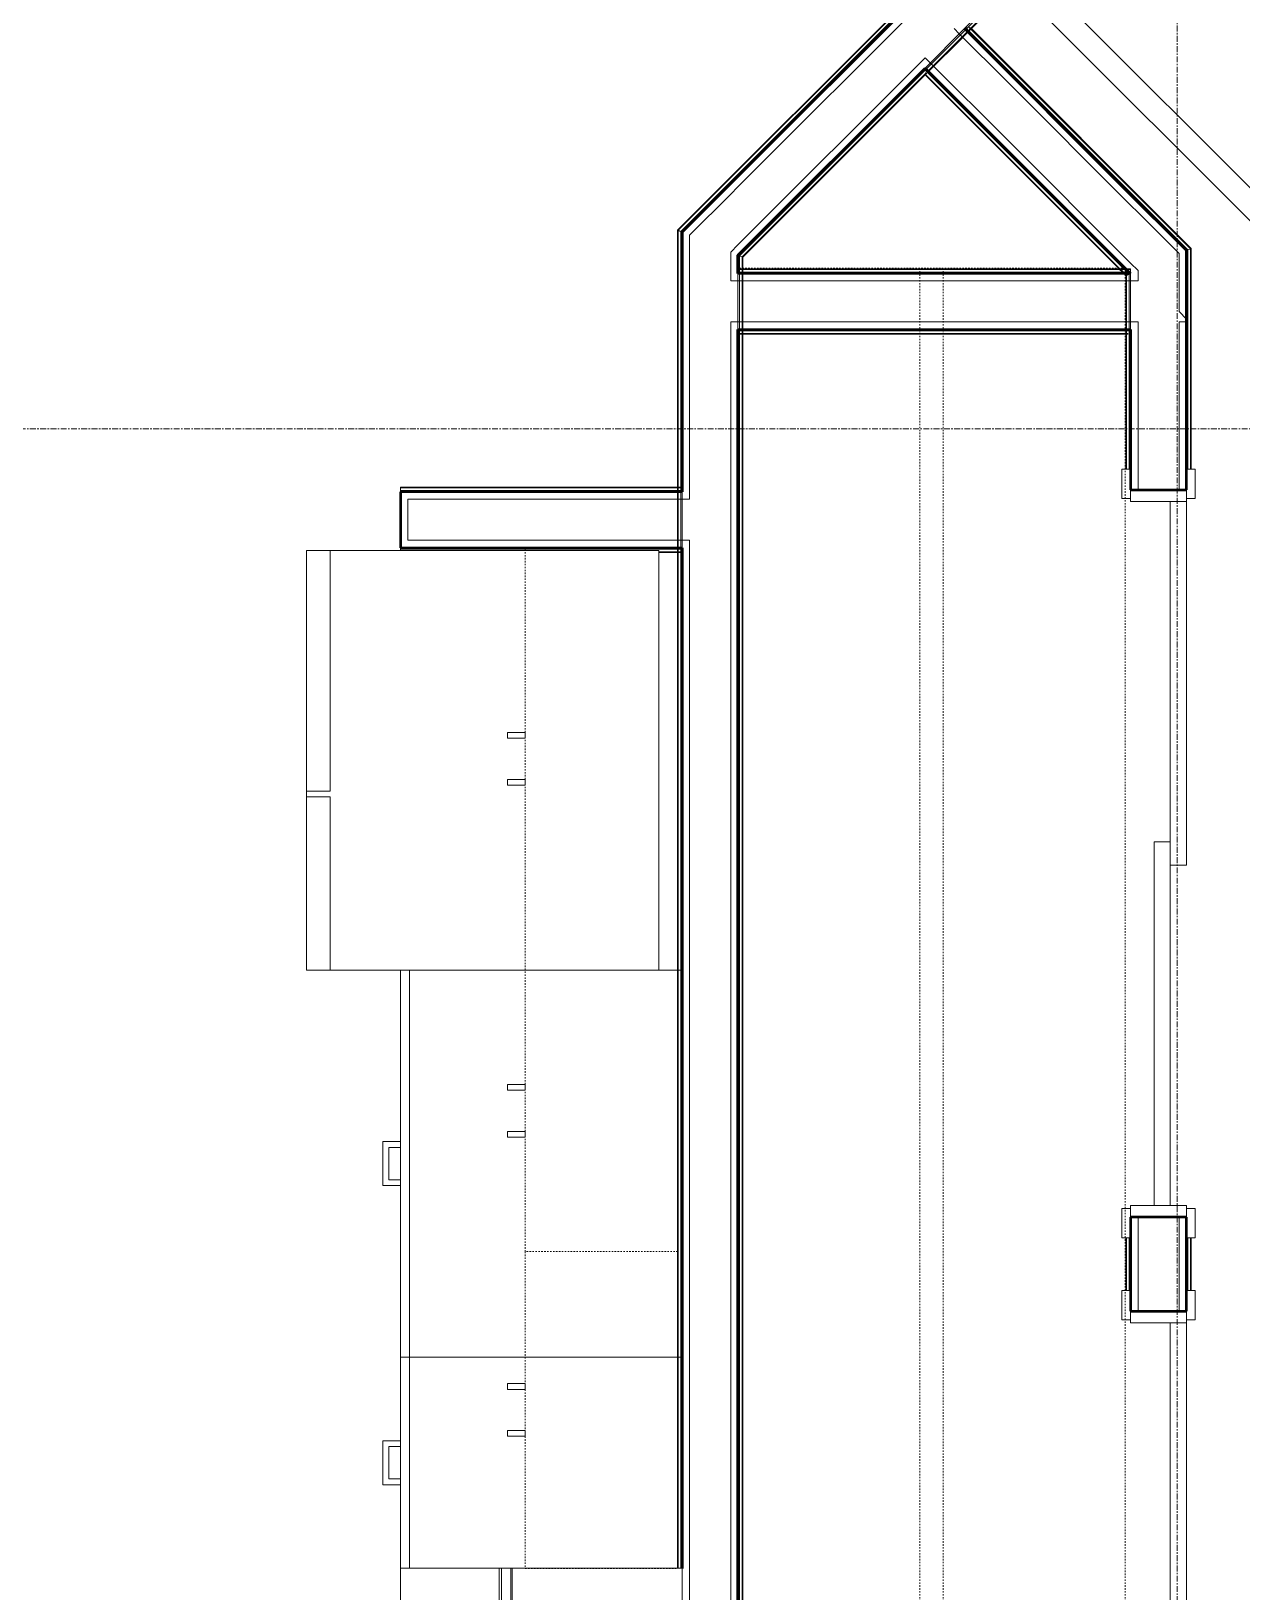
# Model space of a CAD drawing. Header units: inches. Extents: x -4235 to -464, y 9767 to 12347.
# Drawn here: x -3579 to -3475.8, y 10068.1 to 10201.1 of the extents above; entities that cross this region are included whole.
import ezdxf

# ---------------------------------------------------------------- set-up
doc = ezdxf.new("R2010")
doc.units = ezdxf.units.IN
doc.header["$MEASUREMENT"] = 0
doc.linetypes.add('Dash', pattern=[0.25, 0.125, -0.125])
doc.linetypes.add('Grid Line 1_2_', pattern=[0.875, 0.5, -0.125, 0.125, -0.125])
for name, color, linetype, lineweight in [('0-1', 170, 'Continuous', 5), ('0-2', 10, 'Continuous', 9), ('A-DOOR-1', 7, 'Continuous', 9), ('A-DOOR-2', 130, 'Continuous', 20), ('A-DOOR-FRAM-1', 130, 'Continuous', 20), ('A-WALL-1', 250, 'Continuous', 50), ('A-WALL-2', 50, 'Continuous', 13), ('A-WALL-3', 10, 'Continuous', 9), ('A-WALL-4', 254, 'Continuous', 9), ('A-WALL-5', 7, 'Continuous', 9), ('A-WALL-6', 113, 'Continuous', 9), ('Q-CASE-1', 254, 'Continuous', 9), ('Q-CASE-2', 7, 'Continuous', 9), ('Q-CASE-3', 7, 'Dash', 9), ('Q-CASE-4', 10, 'Continuous', 9), ('Q-CASE-HDLN-1', 7, 'Dash', 9), ('Q-SPCQ-1', 7, 'Continuous', 9), ('S-GRID-1', 1, 'Grid Line 1_2_', 9)]:
    doc.layers.add(name, color=color, linetype=linetype, lineweight=lineweight)

# ---------------------------------------------------------------- blocks, each defined once
blk = doc.blocks.new('Basic Wall _ INT - W4BØF - _5_8 GYP - 2X4 WOOD_BATT_ - 5_8 GYP_ - ___-2689654-BACKGROUND - 3RD FLOOR')
at = {"layer": 'A-WALL-3'}
for p, q in [((-3523.85, 10184.11), (-3523.91, 10184.13)), ((-3523.7, 10184.05), (-3523.85, 10184.11)), ((-3523.64, 10184.02), (-3523.7, 10184.05)), ((-3523.5, 10183.96), (-3523.52, 10183.97)), ((-3523.85, 10162.23), (-3523.85, 10162.11)), ((-3523.85, 10162.11), (-3523.85, 10162.02)), ((-3523.85, 10162.02), (-3523.85, 10161.96)), ((-3523.85, 10161.81), (-3523.85, 10157.07)), ((-3523.5, 10157.06), (-3523.5, 10161.81)), ((-3523.85, 10156.92), (-3523.85, 10156.86)), ((-3523.85, 10156.86), (-3523.85, 10156.77)), ((-3523.85, 10156.77), (-3523.85, 10156.65)), ((-3523.85, 10121.31), (-3523.85, 10121.06)), ((-3523.5, 10121.06), (-3523.5, 10121.31)), ((-3523.85, 10121.06), (-3523.85, 10070.06)), ((-3523.62, 10121.06), (-3523.62, 10070.06)), ((-3523.5, 10070.06), (-3523.5, 10121.06))]:
    blk.add_line(p, q, dxfattribs=at)
at = {"layer": 'A-WALL-4'}
for p, q in [((-3523.85, 10184.11), (-3523.85, 10162.23)), ((-3523.5, 10161.81), (-3523.5, 10183.96)), ((-3523.91, 10162.23), (-3523.91, 10162.11)), ((-3523.91, 10162.11), (-3523.91, 10162.02)), ((-3523.91, 10162.02), (-3523.91, 10161.96)), ((-3523.91, 10161.8), (-3523.91, 10157.08)), ((-3523.62, 10161.81), (-3523.62, 10157.71)), ((-3523.62, 10157.69), (-3523.62, 10157.07)), ((-3523.91, 10156.92), (-3523.91, 10156.86)), ((-3523.91, 10156.86), (-3523.91, 10156.77)), ((-3523.91, 10156.77), (-3523.91, 10156.65)), ((-3523.85, 10156.65), (-3523.85, 10121.31)), ((-3523.5, 10121.31), (-3523.5, 10157.06)), ((-3523.62, 10121.31), (-3523.62, 10121.06)), ((-3523.91, 10121.06), (-3523.91, 10070.06))]:
    blk.add_line(p, q, dxfattribs=at)
at = {"layer": 'A-WALL-5'}
for p, q in [((-3523.91, 10184.13), (-3523.91, 10162.23)), ((-3523.62, 10184.01), (-3523.62, 10161.81)), ((-3523.91, 10156.65), (-3523.91, 10121.06)), ((-3523.62, 10157.07), (-3523.62, 10121.31))]:
    blk.add_line(p, q, dxfattribs=at)
at = {"layer": 'A-WALL-5', "flags": 128}
for points in [[(-3523.91, 10184.13), (-3523.79, 10184.08), (-3523.7, 10184.05), (-3523.64, 10184.02), (-3523.62, 10184.01)], [(-3523.62, 10184.01), (-3523.62, 10184.01), (-3523.61, 10184.01), (-3523.6, 10184), (-3523.58, 10184), (-3523.56, 10183.99), (-3523.54, 10183.98)]]:
    blk.add_lwpolyline(points, dxfattribs=at)
blk = doc.blocks.new('Basic Wall _ INT - W4BØF - _5_8 GYP - 2X4 WOOD_BATT_ - 5_8 GYP_ - ___-2689653-BACKGROUND - 3RD FLOOR')
at = {"layer": 'A-WALL-3'}
for p, q in [((-3518.72, 10181.98), (-3518.75, 10181.99)), ((-3518.55, 10181.91), (-3518.61, 10181.94)), ((-3518.4, 10181.85), (-3518.54, 10181.91)), ((-3518.34, 10181.82), (-3518.4, 10181.85)), ((-3518.75, 10175.67), (-3518.75, 10180.42)), ((-3518.4, 10180.83), (-3518.4, 10180.71)), ((-3518.4, 10180.71), (-3518.4, 10180.62)), ((-3518.4, 10180.62), (-3518.4, 10180.57)), ((-3518.4, 10180.42), (-3518.4, 10179.8)), ((-3518.4, 10179.76), (-3518.4, 10175.67)), ((-3518.4, 10175.53), (-3518.4, 10175.47)), ((-3518.4, 10175.47), (-3518.4, 10175.38)), ((-3518.4, 10175.38), (-3518.4, 10175.26))]:
    blk.add_line(p, q, dxfattribs=at)
at = {"layer": 'A-WALL-4'}
for p, q in [((-3518.75, 10180.42), (-3518.75, 10181.99)), ((-3518.4, 10181.85), (-3518.4, 10180.83)), ((-3518.62, 10179.8), (-3518.62, 10180.42)), ((-3518.34, 10180.83), (-3518.34, 10180.71)), ((-3518.34, 10180.71), (-3518.34, 10180.62)), ((-3518.34, 10180.62), (-3518.34, 10180.57)), ((-3518.34, 10180.42), (-3518.34, 10179.8)), ((-3518.62, 10175.67), (-3518.62, 10179.78)), ((-3518.34, 10179.75), (-3518.34, 10175.67)), ((-3518.75, 10020.99), (-3518.75, 10175.67)), ((-3518.4, 10175.26), (-3518.4, 10021.4)), ((-3518.34, 10175.53), (-3518.34, 10175.47)), ((-3518.34, 10175.47), (-3518.34, 10175.38)), ((-3518.34, 10175.37), (-3518.34, 10175.26))]:
    blk.add_line(p, q, dxfattribs=at)
at = {"layer": 'A-WALL-5'}
for p, q in [((-3518.62, 10180.42), (-3518.62, 10181.94)), ((-3518.34, 10181.82), (-3518.34, 10180.83)), ((-3518.62, 10020.99), (-3518.62, 10175.67)), ((-3518.34, 10175.26), (-3518.34, 10021.4))]:
    blk.add_line(p, q, dxfattribs=at)
at = {"layer": 'A-WALL-5', "flags": 128}
for points in [[(-3518.71, 10181.98), (-3518.68, 10181.97), (-3518.66, 10181.96), (-3518.65, 10181.95), (-3518.63, 10181.95), (-3518.63, 10181.94), (-3518.62, 10181.94)], [(-3518.62, 10181.94), (-3518.6, 10181.93), (-3518.55, 10181.91), (-3518.45, 10181.87), (-3518.34, 10181.82)]]:
    blk.add_lwpolyline(points, dxfattribs=at)
blk = doc.blocks.new('Basic Wall _ INT - W4BØF - _5_8 GYP - 2X4 WOOD_BATT_ - 5_8 GYP_ - ___-2689662-BACKGROUND - 3RD FLOOR')
at = {"layer": 'A-WALL-3'}
for p, q in [((-3485.64, 10180.27), (-3485.7, 10180.25)), ((-3485.49, 10180.34), (-3485.64, 10180.27)), ((-3485.64, 10180.27), (-3485.64, 10176.33)), ((-3485.43, 10180.36), (-3485.49, 10180.34)), ((-3485.29, 10180.42), (-3485.31, 10180.41)), ((-3485.29, 10175.67), (-3485.29, 10180.42)), ((-3485.64, 10176.3), (-3485.64, 10175.67)), ((-3485.64, 10175.53), (-3485.64, 10175.47)), ((-3485.64, 10175.47), (-3485.64, 10175.38)), ((-3485.64, 10175.38), (-3485.64, 10175.26)), ((-3485.29, 10161.99), (-3485.29, 10163.74))]:
    blk.add_line(p, q, dxfattribs=at)
at = {"layer": 'A-WALL-4'}
for p, q in [((-3485.7, 10180.25), (-3485.7, 10176.34)), ((-3485.43, 10180.36), (-3485.41, 10180.37)), ((-3485.41, 10180.37), (-3485.41, 10176.31)), ((-3485.37, 10180.39), (-3485.35, 10180.39)), ((-3485.35, 10180.39), (-3485.33, 10180.4)), ((-3485.7, 10176.3), (-3485.7, 10175.67)), ((-3485.41, 10176.3), (-3485.41, 10175.67)), ((-3485.7, 10175.53), (-3485.7, 10175.47)), ((-3485.7, 10175.47), (-3485.7, 10175.38)), ((-3485.7, 10175.38), (-3485.7, 10175.26)), ((-3485.64, 10175.26), (-3485.64, 10163.74)), ((-3485.29, 10163.74), (-3485.29, 10175.67)), ((-3485.64, 10098.24), (-3485.64, 10093.74)), ((-3485.29, 10093.74), (-3485.29, 10098.24))]:
    blk.add_line(p, q, dxfattribs=at)
at = {"layer": 'A-WALL-4', "flags": 128}
for points in [[(-3485.7, 10180.25), (-3485.58, 10180.3), (-3485.49, 10180.34), (-3485.43, 10180.36)], [(-3485.41, 10180.37), (-3485.41, 10180.37), (-3485.4, 10180.37), (-3485.39, 10180.38), (-3485.37, 10180.39)]]:
    blk.add_lwpolyline(points, dxfattribs=at)
at = {"layer": 'A-WALL-5'}
for p, q in [((-3485.7, 10175.26), (-3485.7, 10163.74)), ((-3485.41, 10175.67), (-3485.41, 10163.74)), ((-3485.7, 10098.24), (-3485.7, 10093.74)), ((-3485.41, 10098.24), (-3485.41, 10093.74))]:
    blk.add_line(p, q, dxfattribs=at)
blk = doc.blocks.new('Basic Wall _ INT - W4BØF - _5_8 GYP - 2X4 WOOD_BATT_ - 5_8 GYP_ - ___-2689661-BACKGROUND - 3RD FLOOR')
at = {"layer": 'A-WALL-3'}
for p, q in [((-3480.19, 10182.53), (-3480.33, 10182.47)), ((-3480.12, 10182.56), (-3480.19, 10182.53)), ((-3480.51, 10182.4), (-3480.54, 10182.39)), ((-3480.33, 10182.47), (-3480.4, 10182.45)), ((-3480.54, 10163.15), (-3480.54, 10163.74))]:
    blk.add_line(p, q, dxfattribs=at)
at = {"layer": 'A-WALL-4'}
for p, q in [((-3480.19, 10182.53), (-3480.19, 10163.74)), ((-3480.54, 10163.74), (-3480.54, 10182.39)), ((-3480.54, 10093.74), (-3480.54, 10098.24)), ((-3480.19, 10098.24), (-3480.19, 10093.74))]:
    blk.add_line(p, q, dxfattribs=at)
at = {"layer": 'A-WALL-5'}
for p, q in [((-3480.12, 10182.56), (-3480.12, 10163.74)), ((-3480.41, 10163.74), (-3480.41, 10182.44)), ((-3480.41, 10093.74), (-3480.41, 10098.24)), ((-3480.12, 10098.24), (-3480.12, 10093.74))]:
    blk.add_line(p, q, dxfattribs=at)
at = {"layer": 'A-WALL-5', "flags": 128}
for points in [[(-3480.41, 10182.44), (-3480.39, 10182.45), (-3480.33, 10182.47), (-3480.24, 10182.51), (-3480.12, 10182.56)], [(-3480.49, 10182.41), (-3480.47, 10182.41), (-3480.45, 10182.42), (-3480.44, 10182.43), (-3480.42, 10182.43), (-3480.41, 10182.44), (-3480.41, 10182.44)]]:
    blk.add_lwpolyline(points, dxfattribs=at)
blk = doc.blocks.new('OD_CW_Closet - OD_CW_Closet-2062944-BACKGROUND - 3RD FLOOR')
at = {"layer": 'Q-CASE-HDLN-1'}
for p, q in [((160.64, 24), (0.74, 24)), ((160.64, -9), (160.64, 24)), ((0.74, 8.5), (160.64, 8.5)), ((0.74, 6.5), (160.64, 6.5)), ((0.74, -9), (160.64, -9))]:
    blk.add_line(p, q, dxfattribs=at)
blk = doc.blocks.new('SLIDING - FLUSH - 5-0 x 6-8-3203585-BACKGROUND - 3RD FLOOR')
at = {"layer": 'A-DOOR-1'}
for p, q in [((-30.25, 3), (-32.75, 3)), ((-32.75, 3), (-32.75, 2.25)), ((-30.25, 2.25), (-30.25, 3)), ((30.25, 3), (30.25, 2.25)), ((32.75, 3), (30.25, 3)), ((32.75, 2.25), (32.75, 3)), ((-32.75, 2.25), (-30.25, 2.25)), ((30.25, 2.25), (32.75, 2.25)), ((-30.25, -2.5), (-32.75, -2.5)), ((-32.75, -2.5), (-32.75, -3.25)), ((-30.25, -3.25), (-30.25, -2.5)), ((32.75, -2.5), (30.25, -2.5)), ((30.25, -2.5), (30.25, -3.25)), ((32.75, -3.25), (32.75, -2.5)), ((-32.75, -3.25), (-30.25, -3.25)), ((30.25, -3.25), (32.75, -3.25))]:
    blk.add_line(p, q, dxfattribs=at)
at = {"layer": 'A-DOOR-2'}
for p, q in [((1, 2.25), (-30, 2.25)), ((-30, 2.25), (-30, 0.88)), ((1, 0.88), (1, 2.25)), ((-30, 0.88), (1, 0.88)), ((30, 0.88), (-1, 0.88)), ((-1, 0.88), (-1, -0.5)), ((30, -0.5), (30, 0.88)), ((-1, -0.5), (30, -0.5))]:
    blk.add_line(p, q, dxfattribs=at)
at = {"layer": 'A-DOOR-FRAM-1'}
for p, q in [((-30, 2.25), (-31, 2.25)), ((-31, 2.25), (-31, -2.5)), ((-30, -2.5), (-30, 2.25)), ((31, 2.25), (30, 2.25)), ((30, 2.25), (30, -2.5)), ((31, -2.5), (31, 2.25)), ((-31, -2.5), (-30, -2.5)), ((30, -2.5), (31, -2.5))]:
    blk.add_line(p, q, dxfattribs=at)
blk = doc.blocks.new('SWING - SINGLE - FLUSH - 2-10 x 6-8 - PRIVACY-3199407-BACKGROUND - 3RD FLOOR')
at = {"layer": 'A-DOOR-1'}
blk.add_arc((17, 2.37), 34.07, 93.3657, 180, dxfattribs=at)
at = {"layer": 'A-DOOR-2'}
for p, q in [((15, 2.37), (15, 36.38)), ((17, 36.38), (15, 36.38)), ((17, 2.37), (17, 36.38)), ((17, 2.37), (15, 2.37))]:
    blk.add_line(p, q, dxfattribs=at)
at = {"layer": 'A-DOOR-FRAM-1'}
for p, q in [((-17, 3.37), (-20, 3.37)), ((-20, 3.37), (-20, 2.37)), ((-17, 2.37), (-17, 3.37)), ((20, 3.37), (17, 3.37)), ((17, 3.37), (17, 2.37)), ((20, 2.37), (20, 3.37)), ((-20, 2.37), (-17, 2.37)), ((17, 2.37), (20, 2.37)), ((-17, -2.38), (-20, -2.38)), ((-20, -2.38), (-20, -3.38)), ((-17, -3.38), (-17, -2.38)), ((20, -2.38), (17, -2.38)), ((17, -2.38), (17, -3.38)), ((20, -3.38), (20, -2.38)), ((-20, -3.38), (-17, -3.38)), ((17, -3.38), (20, -3.38))]:
    blk.add_line(p, q, dxfattribs=at)
blk = doc.blocks.new('Basic Wall _ INT - W4BØF - _5_8 GYP - 2X4 WOOD_BATT_ - 5_8 GYP_ - ___-2689677-BACKGROUND - 3RD FLOOR')
at = {"layer": 'A-WALL-3'}
for p, q in [((-3499.43, 10201.31), (-3499.45, 10201.3)), ((-3499.4, 10201.34), (-3499.37, 10201.38)), ((-3499.37, 10201.38), (-3499.36, 10201.38)), ((-3499.36, 10201.39), (-3499.3, 10201.44)), ((-3499.36, 10201.38), (-3499.36, 10201.39)), ((-3499.3, 10201.44), (-3499.24, 10201.51)), ((-3499.24, 10201.5), (-3499.3, 10201.44)), ((-3499.24, 10201.51), (-3499.15, 10201.59)), ((-3499.15, 10201.59), (-3499.2, 10201.55)), ((-3499.04, 10201.39), (-3498.99, 10201.34)), ((-3498.98, 10201.32), (-3498.9, 10201.25)), ((-3480.33, 10182.47), (-3480.19, 10182.53)), ((-3480.19, 10182.53), (-3480.12, 10182.56)), ((-3480.54, 10182.39), (-3480.51, 10182.4)), ((-3480.4, 10182.45), (-3480.33, 10182.47))]:
    blk.add_line(p, q, dxfattribs=at)
at = {"layer": 'A-WALL-4'}
for p, q in [((-3499.45, 10201.3), (-3499.42, 10201.33)), ((-3480.54, 10182.39), (-3499.45, 10201.3)), ((-3499.42, 10201.33), (-3499.4, 10201.34)), ((-3499, 10201.44), (-3498.95, 10201.38)), ((-3498.93, 10201.37), (-3498.86, 10201.3)), ((-3498.9, 10201.25), (-3480.19, 10182.53))]:
    blk.add_line(p, q, dxfattribs=at)
at = {"layer": 'A-WALL-5'}
for p, q in [((-3480.41, 10182.44), (-3499.36, 10201.39)), ((-3498.86, 10201.3), (-3480.12, 10182.56))]:
    blk.add_line(p, q, dxfattribs=at)
at = {"layer": 'A-WALL-5', "flags": 128}
for points in [[(-3480.12, 10182.56), (-3480.24, 10182.51), (-3480.33, 10182.47), (-3480.39, 10182.45), (-3480.41, 10182.44)], [(-3480.41, 10182.44), (-3480.41, 10182.44), (-3480.42, 10182.43), (-3480.44, 10182.43), (-3480.45, 10182.42), (-3480.47, 10182.41), (-3480.49, 10182.41)]]:
    blk.add_lwpolyline(points, dxfattribs=at)
blk = doc.blocks.new('Basic Wall _ INT - W4BØF - _5_8 GYP - 2X4 WOOD_BATT_ - 5_8 GYP_ - ___-2689678-BACKGROUND - 3RD FLOOR')
at = {"layer": 'A-WALL-3'}
for p, q in [((-3503.1, 10197.65), (-3502.95, 10197.8)), ((-3503.05, 10197.69), (-3503.1, 10197.65)), ((-3502.95, 10197.79), (-3503.01, 10197.73)), ((-3502.95, 10197.8), (-3502.89, 10197.85)), ((-3502.89, 10197.86), (-3502.85, 10197.89)), ((-3502.89, 10197.85), (-3502.89, 10197.86)), ((-3502.89, 10197.85), (-3502.89, 10197.85)), ((-3502.8, 10197.94), (-3502.82, 10197.92)), ((-3502.82, 10197.45), (-3502.76, 10197.4)), ((-3486.2, 10180.83), (-3486.08, 10180.72)), ((-3486.08, 10180.71), (-3485.99, 10180.62)), ((-3485.99, 10180.62), (-3485.93, 10180.57)), ((-3485.78, 10180.42), (-3485.64, 10180.27)), ((-3485.7, 10180.25), (-3485.64, 10180.27)), ((-3485.64, 10180.27), (-3485.49, 10180.34)), ((-3485.49, 10180.34), (-3485.43, 10180.36)), ((-3485.31, 10180.41), (-3485.29, 10180.42))]:
    blk.add_line(p, q, dxfattribs=at)
at = {"layer": 'A-WALL-4'}
for p, q in [((-3502.86, 10197.41), (-3502.8, 10197.35)), ((-3502.85, 10197.89), (-3502.83, 10197.91)), ((-3502.83, 10197.91), (-3502.8, 10197.94)), ((-3485.29, 10180.42), (-3502.8, 10197.94)), ((-3502.76, 10197.4), (-3486.2, 10180.83)), ((-3486.29, 10180.83), (-3486.17, 10180.72)), ((-3486.17, 10180.71), (-3486.08, 10180.62)), ((-3486.07, 10180.62), (-3486.02, 10180.57)), ((-3485.87, 10180.42), (-3485.7, 10180.25)), ((-3485.46, 10180.42), (-3485.41, 10180.37))]:
    blk.add_line(p, q, dxfattribs=at)
at = {"layer": 'A-WALL-4', "flags": 128}
for points in [[(-3485.41, 10180.37), (-3485.43, 10180.36), (-3485.49, 10180.34), (-3485.58, 10180.3), (-3485.7, 10180.25)], [(-3485.33, 10180.4), (-3485.35, 10180.39), (-3485.37, 10180.39), (-3485.39, 10180.38), (-3485.4, 10180.37), (-3485.41, 10180.37), (-3485.41, 10180.37)]]:
    blk.add_lwpolyline(points, dxfattribs=at)
at = {"layer": 'A-WALL-5'}
for p, q in [((-3502.89, 10197.85), (-3485.46, 10180.42)), ((-3502.8, 10197.35), (-3486.3, 10180.85))]:
    blk.add_line(p, q, dxfattribs=at)
blk = doc.blocks.new('Basic Wall _ INT - W4BØF - _5_8 GYP - 2X4 WOOD_BATT_ - 5_8 GYP_ - ___-2689679-BACKGROUND - 3RD FLOOR')
at = {"layer": 'A-WALL-3'}
for p, q in [((-3444.83, 10255.88), (-3444.85, 10255.89)), ((-3444.64, 10255.69), (-3444.7, 10255.75)), ((-3445.14, 10255.1), (-3445.24, 10255.01)), ((-3445.05, 10255.2), (-3445.13, 10255.12)), ((-3444.99, 10255.25), (-3445.04, 10255.21)), ((-3444.6, 10255.65), (-3444.81, 10255.43)), ((-3444.56, 10255.6), (-3444.6, 10255.65)), ((-3457.75, 10242.99), (-3453, 10247.74)), ((-3452.51, 10247.74), (-3453.09, 10247.15)), ((-3452.31, 10247.94), (-3452.36, 10247.88)), ((-3452.21, 10248.03), (-3452.3, 10247.94)), ((-3452.1, 10248.15), (-3452.21, 10248.03)), ((-3453.13, 10247.11), (-3456.63, 10243.61)), ((-3457.55, 10242.69), (-3457.67, 10242.58)), ((-3457.46, 10242.79), (-3457.55, 10242.7)), ((-3457.4, 10242.84), (-3457.46, 10242.79)), ((-3456.64, 10243.61), (-3457.26, 10242.99)), ((-3471.43, 10229.32), (-3469.31, 10231.44)), ((-3497.59, 10203.15), (-3495.47, 10205.27)), ((-3502.8, 10197.94), (-3499.45, 10201.3)), ((-3498.99, 10201.26), (-3499.05, 10201.19)), ((-3498.91, 10201.34), (-3498.99, 10201.26)), ((-3499.64, 10200.61), (-3502.54, 10197.71)), ((-3499.2, 10201.05), (-3499.61, 10200.64)), ((-3502.77, 10197.48), (-3502.85, 10197.4)), ((-3502.7, 10197.55), (-3502.76, 10197.48)), ((-3518.75, 10181.99), (-3518.72, 10181.98)), ((-3518.61, 10181.94), (-3518.55, 10181.91)), ((-3518.54, 10181.91), (-3518.4, 10181.85)), ((-3518.4, 10181.85), (-3518.34, 10181.82))]:
    blk.add_line(p, q, dxfattribs=at)
at = {"layer": 'A-WALL-4'}
for p, q in [((-3453, 10247.74), (-3444.85, 10255.89)), ((-3444.85, 10255.89), (-3444.82, 10255.86)), ((-3444.84, 10255.73), (-3444.76, 10255.81)), ((-3444.82, 10255.86), (-3444.79, 10255.83)), ((-3444.79, 10255.83), (-3444.77, 10255.81)), ((-3444.77, 10255.81), (-3444.76, 10255.81)), ((-3444.76, 10255.81), (-3444.56, 10255.6)), ((-3445.26, 10254.98), (-3452.1, 10248.15)), ((-3445.14, 10255.02), (-3445.24, 10254.92)), ((-3445.05, 10255.11), (-3445.13, 10255.03)), ((-3444.99, 10255.16), (-3445.04, 10255.12)), ((-3444.56, 10255.6), (-3444.81, 10255.35)), ((-3452.42, 10247.74), (-3456.54, 10243.61)), ((-3453.44, 10247.13), (-3452.83, 10247.74)), ((-3452.22, 10247.94), (-3452.27, 10247.88)), ((-3452.13, 10248.03), (-3452.22, 10247.94)), ((-3452.01, 10248.15), (-3452.12, 10248.03)), ((-3456.89, 10243.68), (-3453.45, 10247.11)), ((-3469.31, 10231.44), (-3457.75, 10242.99)), ((-3457.67, 10242.58), (-3469.06, 10231.19)), ((-3457.58, 10242.99), (-3456.95, 10243.61)), ((-3457.46, 10242.69), (-3457.58, 10242.58)), ((-3457.37, 10242.79), (-3457.46, 10242.7)), ((-3457.31, 10242.84), (-3457.37, 10242.79)), ((-3456.55, 10243.61), (-3457.17, 10242.99)), ((-3499.42, 10201.33), (-3497.59, 10203.15)), ((-3497.34, 10202.91), (-3498.91, 10201.34)), ((-3499.79, 10200.78), (-3499.36, 10201.21)), ((-3498.95, 10201.21), (-3499.01, 10201.15)), ((-3498.86, 10201.3), (-3498.95, 10201.21)), ((-3502.71, 10197.86), (-3499.8, 10200.77)), ((-3499.6, 10200.56), (-3502.49, 10197.67)), ((-3499.15, 10201), (-3499.56, 10200.6)), ((-3518.75, 10181.99), (-3502.83, 10197.91)), ((-3502.85, 10197.4), (-3518.4, 10181.85)), ((-3502.72, 10197.44), (-3502.8, 10197.35)), ((-3502.66, 10197.5), (-3502.72, 10197.44))]:
    blk.add_line(p, q, dxfattribs=at)
at = {"layer": 'A-WALL-5'}
for p, q in [((-3452.83, 10247.74), (-3444.85, 10255.72)), ((-3445.26, 10254.9), (-3452, 10248.15)), ((-3469.22, 10231.35), (-3457.58, 10242.99)), ((-3457.58, 10242.58), (-3469.01, 10231.15)), ((-3499.33, 10201.24), (-3497.5, 10203.06)), ((-3497.3, 10202.86), (-3498.86, 10201.3)), ((-3518.62, 10181.94), (-3502.75, 10197.82)), ((-3502.8, 10197.35), (-3518.34, 10181.82))]:
    blk.add_line(p, q, dxfattribs=at)
at = {"layer": 'A-WALL-5', "flags": 128}
for points in [[(-3518.62, 10181.94), (-3518.63, 10181.94), (-3518.63, 10181.95), (-3518.65, 10181.95), (-3518.66, 10181.96), (-3518.68, 10181.97), (-3518.71, 10181.98)], [(-3518.34, 10181.82), (-3518.45, 10181.87), (-3518.55, 10181.91), (-3518.6, 10181.93), (-3518.62, 10181.94)]]:
    blk.add_lwpolyline(points, dxfattribs=at)
blk = doc.blocks.new('Basic Wall _ INT - W4BØF - _5_8 GYP - 2X4 WOOD_BATT_ - 5_8 GYP_ - ___-2689680-BACKGROUND - 3RD FLOOR')
at = {"layer": 'A-WALL-3'}
for p, q in [((-3445.14, 10262.81), (-3445.26, 10262.69)), ((-3444.85, 10262.61), (-3444.87, 10262.63)), ((-3474.79, 10232.68), (-3472.66, 10234.8)), ((-3500.95, 10206.51), (-3498.83, 10208.63)), ((-3523.91, 10184.13), (-3523.85, 10184.11)), ((-3523.85, 10184.11), (-3523.7, 10184.05)), ((-3523.7, 10184.05), (-3523.64, 10184.02)), ((-3523.52, 10183.97), (-3523.5, 10183.96))]:
    blk.add_line(p, q, dxfattribs=at)
at = {"layer": 'A-WALL-4'}
for p, q in [((-3445.26, 10262.69), (-3472.91, 10235.04)), ((-3472.66, 10234.8), (-3444.85, 10262.61)), ((-3445.14, 10262.9), (-3445.26, 10262.78)), ((-3445.1, 10262.87), (-3445.06, 10262.82)), ((-3444.99, 10262.75), (-3444.94, 10262.7)), ((-3444.94, 10262.7), (-3444.89, 10262.66)), ((-3501.2, 10206.76), (-3523.85, 10184.11)), ((-3523.5, 10183.96), (-3500.95, 10206.51))]:
    blk.add_line(p, q, dxfattribs=at)
at = {"layer": 'A-WALL-5'}
for p, q in [((-3445.26, 10262.78), (-3472.96, 10235.09)), ((-3444.94, 10262.7), (-3472.75, 10234.88)), ((-3444.89, 10262.66), (-3444.88, 10262.64)), ((-3444.88, 10262.64), (-3444.85, 10262.61)), ((-3501.24, 10206.8), (-3523.91, 10184.13)), ((-3501.04, 10206.6), (-3523.62, 10184.01))]:
    blk.add_line(p, q, dxfattribs=at)
at = {"layer": 'A-WALL-5', "flags": 128}
for points in [[(-3523.62, 10184.01), (-3523.64, 10184.02), (-3523.7, 10184.05), (-3523.79, 10184.08), (-3523.91, 10184.13)], [(-3523.54, 10183.98), (-3523.56, 10183.99), (-3523.58, 10184), (-3523.6, 10184), (-3523.61, 10184.01), (-3523.62, 10184.01), (-3523.62, 10184.01)]]:
    blk.add_lwpolyline(points, dxfattribs=at)
blk = doc.blocks.new('Basic Wall _ INT - W4BØF - _5_8 GYP - 2X4 WOOD_BATT_ - 5_8 GYP_ - ___-2689683-BACKGROUND - 3RD FLOOR')
at = {"layer": 'A-WALL-3'}
for p, q in [((-3523.91, 10162.17), (-3523.81, 10162.17)), ((-3523.79, 10162.17), (-3523.71, 10162.17)), ((-3523.7, 10162.17), (-3523.65, 10162.17)), ((-3523.5, 10162.17), (-3523.5, 10162.23)), ((-3523.5, 10162.23), (-3523.5, 10161.96)), ((-3523.5, 10162.02), (-3523.5, 10162.17)), ((-3523.5, 10161.95), (-3523.5, 10162.02)), ((-3523.5, 10161.96), (-3523.5, 10161.94)), ((-3523.5, 10161.94), (-3523.5, 10161.88)), ((-3523.5, 10161.81), (-3523.5, 10161.84))]:
    blk.add_line(p, q, dxfattribs=at)
at = {"layer": 'A-WALL-4'}
for p, q in [((-3547.5, 10162.23), (-3547.5, 10162.17)), ((-3547.5, 10162.17), (-3547.5, 10162.02)), ((-3547.5, 10162.17), (-3523.91, 10162.17)), ((-3547.5, 10162.02), (-3547.5, 10161.95)), ((-3547.5, 10161.84), (-3547.5, 10161.81)), ((-3523.5, 10161.81), (-3547.5, 10161.81)), ((-3523.91, 10162.23), (-3523.81, 10162.23)), ((-3523.79, 10162.23), (-3523.71, 10162.23)), ((-3523.7, 10162.23), (-3523.65, 10162.23)), ((-3523.5, 10161.88), (-3523.5, 10161.86)), ((-3523.5, 10161.86), (-3523.5, 10161.81))]:
    blk.add_line(p, q, dxfattribs=at)
at = {"layer": 'A-WALL-5'}
for p, q in [((-3547.5, 10161.94), (-3547.5, 10162.23)), ((-3547.5, 10162.23), (-3523.91, 10162.23)), ((-3523.5, 10161.94), (-3547.5, 10161.94)), ((-3547.5, 10161.86), (-3547.5, 10161.94)), ((-3547.5, 10161.81), (-3547.5, 10161.86))]:
    blk.add_line(p, q, dxfattribs=at)
blk = doc.blocks.new('Basic Wall _ INT - W4BØF - _5_8 GYP - 2X4 WOOD_BATT_ - 5_8 GYP_ - ___-2689684-BACKGROUND - 3RD FLOOR')
at = {"layer": 'A-WALL-3'}
for p, q in [((-3523.91, 10156.71), (-3523.81, 10156.71)), ((-3523.79, 10156.71), (-3523.71, 10156.71)), ((-3523.7, 10156.71), (-3523.65, 10156.71)), ((-3523.5, 10157.04), (-3523.5, 10157.06)), ((-3523.5, 10157), (-3523.5, 10156.98)), ((-3523.5, 10156.98), (-3523.5, 10156.94)), ((-3523.5, 10156.94), (-3523.5, 10156.92)), ((-3523.5, 10156.92), (-3523.5, 10156.65)), ((-3523.5, 10156.86), (-3523.5, 10156.92)), ((-3523.5, 10156.71), (-3523.5, 10156.86)), ((-3523.5, 10156.65), (-3523.5, 10156.71))]:
    blk.add_line(p, q, dxfattribs=at)
at = {"layer": 'A-WALL-4'}
for p, q in [((-3547.5, 10157.06), (-3547.5, 10157.04)), ((-3523.5, 10157.06), (-3547.5, 10157.06)), ((-3547.5, 10156.92), (-3547.5, 10156.86)), ((-3547.5, 10156.86), (-3547.5, 10156.82)), ((-3525.5, 10156.71), (-3523.91, 10156.71)), ((-3523.91, 10156.65), (-3523.81, 10156.65)), ((-3523.79, 10156.65), (-3523.71, 10156.65)), ((-3523.7, 10156.65), (-3523.65, 10156.65)), ((-3523.5, 10157.06), (-3523.5, 10157.02)), ((-3523.5, 10157.02), (-3523.5, 10157))]:
    blk.add_line(p, q, dxfattribs=at)
at = {"layer": 'A-WALL-5'}
for p, q in [((-3547.5, 10157.02), (-3547.5, 10157.06)), ((-3547.5, 10156.94), (-3547.5, 10157.02)), ((-3547.5, 10156.94), (-3523.5, 10156.94)), ((-3547.5, 10156.82), (-3547.5, 10156.94)), ((-3525.5, 10156.65), (-3523.91, 10156.65))]:
    blk.add_line(p, q, dxfattribs=at)
blk = doc.blocks.new('Refrigerator_-_Side-by-Side_6047 - 36_ X 30_-1372843-BACKGROUND - 3RD FLOOR')
at = {"layer": 'Q-SPCQ-1'}
for p, q in [((-17.88, 15.58), (17.87, 15.58)), ((-17.88, -14.42), (-17.88, 15.58)), ((-17.88, 15.58), (-3.13, 15.58)), ((-17.88, 15.58), (-17.88, 13.58)), ((-3.13, 13.58), (-3.13, 15.58)), ((-2.63, 15.58), (17.87, 15.58)), ((-2.63, 15.58), (-2.63, 13.58)), ((17.87, 15.58), (17.87, -14.42)), ((17.87, 13.58), (17.87, 15.58)), ((-3.13, 13.58), (-17.88, 13.58)), ((17.87, 13.58), (-2.63, 13.58)), ((17.87, -14.42), (-17.88, -14.42))]:
    blk.add_line(p, q, dxfattribs=at)
blk = doc.blocks.new('300 Series Wall Hung Cabinet_302 - 24_ X 36_-2573645-BACKGROUND - 3RD FLOOR')
at = {"layer": 'Q-CASE-2'}
for p, q in [((-1.76, 14.69), (-2.25, 14.69)), ((-2.25, 14.69), (-2.25, 13.19)), ((-1.76, 13.19), (-1.76, 14.69)), ((2.24, 14.69), (1.75, 14.69)), ((1.75, 14.69), (1.75, 13.19)), ((2.24, 13.19), (2.24, 14.69)), ((-1.76, 13.19), (-2.25, 13.19)), ((2.24, 13.19), (1.75, 13.19))]:
    blk.add_line(p, q, dxfattribs=at)
at = {"layer": 'Q-CASE-3'}
for p, q in [((-12, 0.19), (-12, 13.19)), ((-12, 13.19), (12, 13.19)), ((12, 13.19), (12, 0.19)), ((12, 0.19), (-12, 0.19))]:
    blk.add_line(p, q, dxfattribs=at)
blk = doc.blocks.new('300 Series Wall Hung Cabinet_302 - 27_ X 36_-2604985-BACKGROUND - 3RD FLOOR')
at = {"layer": 'Q-CASE-2'}
for p, q in [((-2.25, -13.19), (-1.76, -13.19)), ((-2.25, -13.19), (-2.25, -14.69)), ((-1.76, -14.69), (-1.76, -13.19)), ((1.75, -13.19), (2.24, -13.19)), ((1.75, -13.19), (1.75, -14.69)), ((2.24, -14.69), (2.24, -13.19)), ((-2.25, -14.69), (-1.76, -14.69)), ((1.75, -14.69), (2.24, -14.69))]:
    blk.add_line(p, q, dxfattribs=at)
at = {"layer": 'Q-CASE-3'}
for p, q in [((13.5, -0.19), (-13.5, -0.19)), ((-13.5, -0.19), (-13.5, -13.19)), ((13.5, -13.19), (13.5, -0.19)), ((-13.5, -13.19), (13.5, -13.19))]:
    blk.add_line(p, q, dxfattribs=at)
blk = doc.blocks.new('Base Cabinet 3 Drawer 230 - Base Cabinet 3 Drawer 230 33_-2568065-BACKGROUND - 3RD FLOOR')
at = {"layer": 'Q-CASE-1'}
for p, q in [((-15.76, -2), (-15.76, -0.37)), ((17.24, -0.37), (17.24, -23.25)), ((17.24, -23.25), (-15.76, -23.25)), ((17.24, -24), (17.24, -23.25)), ((-15.76, -24), (17.24, -24)), ((-1.14, -24), (-0.64, -24)), ((2.61, -24), (2.11, -24))]:
    blk.add_line(p, q, dxfattribs=at)
at = {"layer": 'Q-CASE-2'}
for p, q in [((-1.14, -24), (-1.14, -25.5)), ((-0.64, -25), (-0.64, -24)), ((2.11, -25), (-0.64, -25)), ((2.11, -24), (2.11, -25)), ((2.61, -25.5), (2.61, -24)), ((-1.14, -25.5), (2.61, -25.5))]:
    blk.add_line(p, q, dxfattribs=at)
at = {"layer": 'Q-CASE-4'}
for p, q in [((-15.76, -0.37), (-15.76, 0)), ((-15.76, 0), (17.24, 0)), ((17.24, 0), (17.24, -0.37)), ((-15.76, -23.25), (-15.76, -2)), ((-15.76, -23.25), (-15.76, -24)), ((-1.14, -24), (-0.64, -24)), ((-1.14, -24), (-0.64, -24)), ((2.61, -24), (2.11, -24)), ((2.61, -24), (2.11, -24))]:
    blk.add_line(p, q, dxfattribs=at)
blk = doc.blocks.new('300 Series Wall Hung Cabinet_302 - 18_ x 36_-2359323-BACKGROUND - 3RD FLOOR')
at = {"layer": 'Q-CASE-2'}
for p, q in [((-1.76, 14.69), (-2.25, 14.69)), ((-2.25, 14.69), (-2.25, 13.19)), ((-1.76, 13.19), (-1.76, 14.69)), ((2.24, 14.69), (1.75, 14.69)), ((1.75, 14.69), (1.75, 13.19)), ((2.24, 13.19), (2.24, 14.69)), ((-1.76, 13.19), (-2.25, 13.19)), ((2.24, 13.19), (1.75, 13.19))]:
    blk.add_line(p, q, dxfattribs=at)
at = {"layer": 'Q-CASE-3'}
for p, q in [((-18, 0.19), (-18, 13.19)), ((-18, 13.19), (18, 13.19)), ((18, 13.19), (18, 0.19)), ((18, 0.19), (-18, 0.19))]:
    blk.add_line(p, q, dxfattribs=at)
blk = doc.blocks.new('Base Cabinet 4 Drawer 254 - Base Cabinet 4 Drawer 254 18_-2579089-BACKGROUND - 3RD FLOOR')
at = {"layer": 'Q-CASE-1'}
for p, q in [((-8.26, 24), (9.74, 24)), ((-8.26, 23.25), (-8.26, 24)), ((-0.64, 24), (-1.14, 24)), ((2.11, 24), (2.61, 24)), ((9.74, 24), (9.74, 23.25)), ((9.74, 23.25), (-8.26, 23.25)), ((-8.26, 23.25), (-8.26, 15.6)), ((9.74, 0.37), (9.74, 23.25)), ((-8.26, 14.61), (-8.26, 14.49))]:
    blk.add_line(p, q, dxfattribs=at)
at = {"layer": 'Q-CASE-2'}
for p, q in [((2.61, 25.5), (-1.14, 25.5)), ((-1.14, 25.5), (-1.14, 24)), ((2.61, 24), (2.61, 25.5)), ((-0.64, 24), (-0.64, 25)), ((-0.64, 25), (2.11, 25)), ((2.11, 25), (2.11, 24))]:
    blk.add_line(p, q, dxfattribs=at)
at = {"layer": 'Q-CASE-4'}
for p, q in [((-0.64, 24), (-1.14, 24)), ((-0.64, 24), (-1.14, 24)), ((-0.64, 24), (-1.14, 24)), ((2.11, 24), (2.61, 24)), ((2.11, 24), (2.61, 24)), ((2.11, 24), (2.61, 24)), ((9.74, 0), (9.74, 0.37)), ((-8.26, 0), (9.74, 0))]:
    blk.add_line(p, q, dxfattribs=at)
blk = doc.blocks.new('30quot_MicrowaveVent_11166 - 70cm miele oven-2804781-BACKGROUND - 3RD FLOOR')
at = {"layer": 'Q-CASE-2'}
for p, q in [((8.88, 16.6), (7.69, 16.6)), ((7.69, 15.63), (7.69, 16.55)), ((8.88, 16.55), (8.88, 15.63)), ((15.68, 15.6), (-14.2, 15.6)), ((-14.2, 15.39), (-14.2, 15.6)), ((-14.2, 14.61), (-14.2, 15.39)), ((15.68, 15.39), (-14.2, 15.39)), ((15.68, 15.6), (15.68, 15.39)), ((15.68, 15.39), (15.68, 14.61)), ((15.68, 14.61), (-14.2, 14.61)), ((-14.2, 0), (-14.2, 14.49)), ((-14.2, 14.49), (15.68, 14.49)), ((15.68, 14.49), (15.68, 0)), ((-14.2, 0), (15.68, 0))]:
    blk.add_line(p, q, dxfattribs=at)
blk = doc.blocks.new('Basic Wall _ INT - W4BØF - _5_8 GYP - 2X4 WOOD_BATT_ - 5_8 GYP_ - ___-3210364-BACKGROUND - 3RD FLOOR')
at = {"layer": 'A-WALL-3'}
for p, q in [((-3518.75, 10180.55), (-3518.75, 10180.83)), ((-3518.75, 10180.83), (-3518.75, 10180.77)), ((-3518.75, 10180.77), (-3518.75, 10180.63)), ((-3518.75, 10180.62), (-3518.75, 10180.56)), ((-3518.75, 10180.53), (-3518.75, 10180.55)), ((-3518.75, 10180.52), (-3518.75, 10180.53)), ((-3518.75, 10180.48), (-3518.75, 10180.52)), ((-3518.75, 10180.44), (-3518.75, 10180.42)), ((-3518.6, 10180.77), (-3518.55, 10180.77)), ((-3518.55, 10180.77), (-3518.46, 10180.77)), ((-3518.45, 10180.77), (-3518.34, 10180.77)), ((-3486.22, 10180.77), (-3486.05, 10180.77)), ((-3486.05, 10180.77), (-3485.92, 10180.77)), ((-3485.92, 10180.77), (-3485.84, 10180.77)), ((-3485.7, 10180.77), (-3485.29, 10180.77)), ((-3485.29, 10180.77), (-3485.29, 10180.83)), ((-3485.29, 10180.83), (-3485.29, 10180.71)), ((-3485.29, 10180.63), (-3485.29, 10180.77)), ((-3485.29, 10180.71), (-3485.29, 10180.55)), ((-3485.29, 10180.56), (-3485.29, 10180.62)), ((-3485.29, 10180.55), (-3485.29, 10180.46)), ((-3485.29, 10180.46), (-3485.29, 10180.42)), ((-3485.29, 10180.42), (-3485.29, 10180.44))]:
    blk.add_line(p, q, dxfattribs=at)
at = {"layer": 'A-WALL-4'}
for p, q in [((-3518.75, 10180.46), (-3518.75, 10180.48)), ((-3518.75, 10180.42), (-3518.75, 10180.46)), ((-3485.29, 10180.42), (-3518.75, 10180.42)), ((-3518.6, 10180.83), (-3518.55, 10180.83)), ((-3518.55, 10180.83), (-3518.46, 10180.83)), ((-3518.45, 10180.83), (-3518.34, 10180.83)), ((-3518.34, 10180.77), (-3486.22, 10180.77)), ((-3486.28, 10180.83), (-3486.12, 10180.83)), ((-3486.11, 10180.83), (-3485.99, 10180.83)), ((-3485.98, 10180.83), (-3485.9, 10180.83)), ((-3485.76, 10180.83), (-3485.29, 10180.83)), ((-3485.29, 10180.55), (-3485.41, 10180.55))]:
    blk.add_line(p, q, dxfattribs=at)
at = {"layer": 'A-WALL-5'}
for p, q in [((-3485.41, 10180.55), (-3518.75, 10180.55)), ((-3518.34, 10180.83), (-3486.3, 10180.83))]:
    blk.add_line(p, q, dxfattribs=at)
blk = doc.blocks.new('Basic Wall _ INT - W4BØF - _5_8 GYP - 2X4 WOOD_BATT_ - 5_8 GYP_ - ___-3210365-BACKGROUND - 3RD FLOOR')
at = {"layer": 'A-WALL-3'}
for p, q in [((-3518.75, 10175.67), (-3518.75, 10175.65)), ((-3518.75, 10175.55), (-3518.75, 10175.61)), ((-3518.75, 10175.47), (-3518.75, 10175.55)), ((-3518.75, 10175.53), (-3518.75, 10175.47)), ((-3518.75, 10175.26), (-3518.75, 10175.47)), ((-3518.75, 10175.46), (-3518.75, 10175.32)), ((-3518.75, 10175.32), (-3518.75, 10175.26)), ((-3518.6, 10175.32), (-3518.55, 10175.32)), ((-3518.55, 10175.32), (-3518.46, 10175.32)), ((-3518.45, 10175.32), (-3518.34, 10175.32)), ((-3485.67, 10175.32), (-3485.58, 10175.32)), ((-3485.56, 10175.32), (-3485.49, 10175.32)), ((-3485.29, 10175.65), (-3485.29, 10175.67)), ((-3485.29, 10175.61), (-3485.29, 10175.57)), ((-3485.29, 10175.57), (-3485.29, 10175.55)), ((-3485.29, 10175.55), (-3485.29, 10175.55)), ((-3485.29, 10175.55), (-3485.29, 10175.53)), ((-3485.29, 10175.53), (-3485.29, 10175.26)), ((-3485.29, 10175.47), (-3485.29, 10175.53)), ((-3485.29, 10175.32), (-3485.29, 10175.46)), ((-3485.29, 10175.26), (-3485.29, 10175.32))]:
    blk.add_line(p, q, dxfattribs=at)
at = {"layer": 'A-WALL-4'}
for p, q in [((-3518.75, 10175.63), (-3518.75, 10175.67)), ((-3485.29, 10175.67), (-3518.75, 10175.67)), ((-3518.75, 10175.61), (-3518.75, 10175.63)), ((-3518.6, 10175.26), (-3518.55, 10175.26)), ((-3518.55, 10175.26), (-3518.46, 10175.26)), ((-3518.45, 10175.26), (-3518.34, 10175.26)), ((-3518.34, 10175.32), (-3485.7, 10175.32)), ((-3485.67, 10175.26), (-3485.58, 10175.26)), ((-3485.56, 10175.26), (-3485.49, 10175.26)), ((-3485.29, 10175.67), (-3485.29, 10175.63)), ((-3485.29, 10175.63), (-3485.29, 10175.61))]:
    blk.add_line(p, q, dxfattribs=at)
at = {"layer": 'A-WALL-5'}
for p, q in [((-3518.75, 10175.55), (-3485.29, 10175.55)), ((-3518.34, 10175.26), (-3485.7, 10175.26))]:
    blk.add_line(p, q, dxfattribs=at)
blk = doc.blocks.new('CTR - 1st Phase - Unit Layouts_rvt-2-BACKGROUND - 3RD FLOOR')
at = {"layer": 'A-WALL-1'}
for p, q in [((-3498.83, 10208.63), (-3518.75, 10188.71)), ((-3485.29, 10187.14), (-3499.45, 10201.3)), ((-3518.75, 10181.99), (-3502.8, 10197.94)), ((-3502.8, 10197.94), (-3485.29, 10180.42)), ((-3518.75, 10188.71), (-3522.87, 10184.59)), ((-3481.16, 10183.01), (-3485.29, 10187.14)), ((-3522.87, 10184.59), (-3523.5, 10183.96)), ((-3523.5, 10183.96), (-3523.5, 10161.81)), ((-3480.54, 10182.39), (-3481.16, 10183.01)), ((-3518.75, 10180.42), (-3518.75, 10181.99)), ((-3480.54, 10161.99), (-3480.54, 10182.39)), ((-3485.29, 10180.42), (-3518.75, 10180.42)), ((-3518.75, 10020.99), (-3518.75, 10175.67)), ((-3518.75, 10175.67), (-3485.29, 10175.67)), ((-3485.29, 10175.67), (-3485.29, 10161.99)), ((-3523.5, 10161.81), (-3547.5, 10161.81)), ((-3547.5, 10161.81), (-3547.5, 10161.19)), ((-3485.29, 10161.99), (-3480.54, 10161.99)), ((-3547.5, 10161.19), (-3547.5, 10157.69)), ((-3547.5, 10157.69), (-3547.5, 10157.06)), ((-3547.5, 10157.06), (-3523.5, 10157.06)), ((-3523.5, 10157.06), (-3523.5, 10070.06)), ((-3480.54, 10099.99), (-3485.29, 10099.99)), ((-3485.29, 10099.99), (-3485.29, 10091.99)), ((-3480.54, 10091.99), (-3480.54, 10099.99)), ((-3485.29, 10091.99), (-3480.54, 10091.99))]:
    blk.add_line(p, q, dxfattribs=at)
at = {"layer": 'A-WALL-2'}
for p, q in [((-3498.39, 10208.19), (-3518.75, 10187.83)), ((-3500.33, 10201.3), (-3499.89, 10200.86)), ((-3499.89, 10200.86), (-3495.82, 10196.79)), ((-3502.8, 10198.82), (-3518.75, 10182.88)), ((-3502.8, 10198.82), (-3502.36, 10198.38)), ((-3502.36, 10198.38), (-3495.82, 10191.84)), ((-3495.82, 10196.79), (-3485.29, 10186.25)), ((-3495.82, 10191.84), (-3485.29, 10181.3)), ((-3519.37, 10187.2), (-3518.75, 10187.83)), ((-3522.87, 10183.7), (-3519.37, 10187.2)), ((-3485.29, 10186.25), (-3484.66, 10185.63)), ((-3484.66, 10185.63), (-3481.16, 10182.13)), ((-3522.87, 10183.7), (-3522.87, 10161.19)), ((-3519.37, 10182.25), (-3518.75, 10182.88)), ((-3519.37, 10182.25), (-3519.37, 10179.8)), ((-3485.29, 10181.3), (-3484.66, 10180.68)), ((-3481.16, 10182.13), (-3481.16, 10177.18)), ((-3484.66, 10180.68), (-3484.66, 10179.8)), ((-3519.37, 10179.8), (-3518.75, 10179.8)), ((-3518.75, 10179.8), (-3485.29, 10179.8)), ((-3485.29, 10179.8), (-3484.66, 10179.8)), ((-3481.16, 10177.18), (-3480.54, 10176.55)), ((-3519.37, 10176.3), (-3519.37, 10020.36)), ((-3519.37, 10176.3), (-3518.75, 10176.3)), ((-3518.75, 10176.3), (-3485.29, 10176.3)), ((-3485.29, 10176.3), (-3484.66, 10176.3)), ((-3484.66, 10176.3), (-3484.66, 10164.9)), ((-3481.16, 10176.3), (-3481.16, 10161.99)), ((-3481.16, 10176.3), (-3480.54, 10176.3)), ((-3484.66, 10164.9), (-3484.66, 10161.99)), ((-3546.87, 10161.19), (-3546.87, 10157.69)), ((-3546.87, 10161.19), (-3523.5, 10161.19)), ((-3523.5, 10161.19), (-3522.87, 10161.19)), ((-3546.87, 10157.69), (-3523.5, 10157.69)), ((-3523.5, 10157.69), (-3522.87, 10157.69)), ((-3522.87, 10157.69), (-3522.87, 9989.06)), ((-3484.66, 10099.99), (-3484.66, 10091.99)), ((-3481.16, 10099.99), (-3481.16, 10091.99))]:
    blk.add_line(p, q, dxfattribs=at)
at = {"layer": 'A-WALL-3'}
for p, q in [((-3500.95, 10206.51), (-3518.75, 10188.71)), ((-3499.15, 10201), (-3499.22, 10201.07)), ((-3485.29, 10187.14), (-3499.15, 10201)), ((-3518.75, 10181.99), (-3503.1, 10197.65)), ((-3503.1, 10197.65), (-3502.95, 10197.8)), ((-3502.64, 10197.77), (-3502.6, 10197.73)), ((-3502.57, 10197.7), (-3502.51, 10197.65)), ((-3502.51, 10197.65), (-3485.7, 10180.83)), ((-3523.5, 10183.96), (-3518.75, 10188.71)), ((-3485.29, 10187.14), (-3480.54, 10182.39)), ((-3523.5, 10183.96), (-3523.5, 10162.23)), ((-3518.75, 10180.83), (-3518.75, 10181.99)), ((-3480.54, 10163.74), (-3480.54, 10182.39)), ((-3518.75, 10180.57), (-3518.75, 10180.83)), ((-3518.55, 10180.42), (-3518.6, 10180.42)), ((-3518.46, 10180.42), (-3518.55, 10180.42)), ((-3518.34, 10180.42), (-3518.45, 10180.42)), ((-3485.87, 10180.42), (-3518.34, 10180.42)), ((-3485.7, 10180.42), (-3485.87, 10180.42)), ((-3485.7, 10180.83), (-3485.58, 10180.72)), ((-3485.57, 10180.42), (-3485.7, 10180.42)), ((-3485.58, 10180.71), (-3485.49, 10180.62)), ((-3485.49, 10180.42), (-3485.57, 10180.42)), ((-3485.49, 10180.62), (-3485.43, 10180.57)), ((-3485.29, 10180.42), (-3485.35, 10180.42)), ((-3518.75, 10175.26), (-3518.75, 10175.53)), ((-3518.75, 10021.4), (-3518.75, 10175.26)), ((-3518.6, 10175.67), (-3518.55, 10175.67)), ((-3518.55, 10175.67), (-3518.46, 10175.67)), ((-3518.45, 10175.67), (-3518.34, 10175.67)), ((-3518.34, 10175.67), (-3485.7, 10175.67)), ((-3485.67, 10175.67), (-3485.58, 10175.67)), ((-3485.56, 10175.67), (-3485.49, 10175.67)), ((-3485.29, 10175.53), (-3485.29, 10175.26)), ((-3485.29, 10175.26), (-3485.29, 10163.74)), ((-3485.29, 10163.74), (-3485.29, 10161.99)), ((-3480.54, 10163.15), (-3480.54, 10163.74)), ((-3523.91, 10161.81), (-3547.5, 10161.81)), ((-3523.81, 10161.81), (-3523.91, 10161.81)), ((-3523.71, 10161.81), (-3523.79, 10161.81)), ((-3523.65, 10161.81), (-3523.7, 10161.81)), ((-3523.5, 10162.23), (-3523.5, 10161.96)), ((-3480.54, 10161.99), (-3485.29, 10161.99)), ((-3547.5, 10157.06), (-3523.91, 10157.06)), ((-3523.91, 10157.06), (-3523.81, 10157.06)), ((-3523.79, 10157.06), (-3523.71, 10157.06)), ((-3523.7, 10157.06), (-3523.65, 10157.06)), ((-3523.5, 10156.92), (-3523.5, 10156.65)), ((-3523.5, 10156.65), (-3523.5, 10121.31)), ((-3523.5, 10121.31), (-3523.5, 10121.06)), ((-3523.5, 10121.06), (-3523.5, 10070.06)), ((-3485.29, 10099.99), (-3480.54, 10099.99)), ((-3485.29, 10098.24), (-3485.29, 10093.74)), ((-3480.54, 10093.74), (-3480.54, 10098.24)), ((-3480.54, 10091.99), (-3485.29, 10091.99))]:
    blk.add_line(p, q, dxfattribs=at)
at = {"layer": 'A-WALL-4'}
blk.add_line((-3547.5, 10157.06), (-3547.5, 10161.81), dxfattribs=at)
at = {"layer": 'A-WALL-6'}
for p, q in [((-3547.5, 10121.06), (-3547.5, 9989.06)), ((-3547.5, 9989.06), (-3547.5, 10121.06)), ((-3547.5, 10121.06), (-3525.5, 10121.06)), ((-3523.87, 10121.06), (-3525.5, 10121.06)), ((-3525.5, 10121.06), (-3523.87, 10121.06)), ((-3523.5, 10121.06), (-3523.87, 10121.06)), ((-3523.87, 10121.06), (-3523.5, 10121.06)), ((-3523.5, 10070.06), (-3523.5, 10121.06)), ((-3523.5, 10121.06), (-3523.5, 10070.06))]:
    blk.add_line(p, q, dxfattribs=at)
at = {"layer": '0-2'}
for name in ['Basic Wall _ INT - W4BØF - _5_8 GYP - 2X4 WOOD_BATT_ - 5_8 GYP_ - ___-2689680-BACKGROUND - 3RD FLOOR', 'Basic Wall _ INT - W4BØF - _5_8 GYP - 2X4 WOOD_BATT_ - 5_8 GYP_ - ___-2689679-BACKGROUND - 3RD FLOOR', 'Basic Wall _ INT - W4BØF - _5_8 GYP - 2X4 WOOD_BATT_ - 5_8 GYP_ - ___-2689677-BACKGROUND - 3RD FLOOR', 'Basic Wall _ INT - W4BØF - _5_8 GYP - 2X4 WOOD_BATT_ - 5_8 GYP_ - ___-2689678-BACKGROUND - 3RD FLOOR', 'Basic Wall _ INT - W4BØF - _5_8 GYP - 2X4 WOOD_BATT_ - 5_8 GYP_ - ___-2689654-BACKGROUND - 3RD FLOOR', 'Basic Wall _ INT - W4BØF - _5_8 GYP - 2X4 WOOD_BATT_ - 5_8 GYP_ - ___-2689661-BACKGROUND - 3RD FLOOR', 'Basic Wall _ INT - W4BØF - _5_8 GYP - 2X4 WOOD_BATT_ - 5_8 GYP_ - ___-2689653-BACKGROUND - 3RD FLOOR', 'Basic Wall _ INT - W4BØF - _5_8 GYP - 2X4 WOOD_BATT_ - 5_8 GYP_ - ___-3210364-BACKGROUND - 3RD FLOOR', 'Basic Wall _ INT - W4BØF - _5_8 GYP - 2X4 WOOD_BATT_ - 5_8 GYP_ - ___-2689662-BACKGROUND - 3RD FLOOR', 'Basic Wall _ INT - W4BØF - _5_8 GYP - 2X4 WOOD_BATT_ - 5_8 GYP_ - ___-3210365-BACKGROUND - 3RD FLOOR', 'Basic Wall _ INT - W4BØF - _5_8 GYP - 2X4 WOOD_BATT_ - 5_8 GYP_ - ___-2689683-BACKGROUND - 3RD FLOOR', 'Basic Wall _ INT - W4BØF - _5_8 GYP - 2X4 WOOD_BATT_ - 5_8 GYP_ - ___-2689684-BACKGROUND - 3RD FLOOR']:
    blk.add_blockref(name, (0, 0), dxfattribs=at)
for name, p, rotation in [('SWING - SINGLE - FLUSH - 2-10 x 6-8 - PRIVACY-3199407-BACKGROUND - 3RD FLOOR', (-3485.13, 10218.97), 225.0000000000005), ('OD_CW_Closet - OD_CW_Closet-2062944-BACKGROUND - 3RD FLOOR', (-3494.75, 10020.25), 90.00000000000448), ('SLIDING - FLUSH - 5-0 x 6-8-3203585-BACKGROUND - 3RD FLOOR', (-3482.79, 10130.99), 269.9999999999985), ('Refrigerator_-_Side-by-Side_6047 - 36_ X 30_-1372843-BACKGROUND - 3RD FLOOR', (-3539.92, 10138.94), 89.99999999999008), ('300 Series Wall Hung Cabinet_302 - 18_ x 36_-2359323-BACKGROUND - 3RD FLOOR', (-3523.69, 10139.06), 89.99999999998776), ('Base Cabinet 3 Drawer 230 - Base Cabinet 3 Drawer 230 33_-2568065-BACKGROUND - 3RD FLOOR', (-3523.5, 10105.3), 269.9999999999831), ('300 Series Wall Hung Cabinet_302 - 24_ X 36_-2573645-BACKGROUND - 3RD FLOOR', (-3523.69, 10109.06), 89.99999999998776), ('300 Series Wall Hung Cabinet_302 - 27_ X 36_-2604985-BACKGROUND - 3RD FLOOR', (-3523.69, 10083.56), 269.9999999999878), ('SLIDING - FLUSH - 5-0 x 6-8-3203585-BACKGROUND - 3RD FLOOR', (-3482.79, 10060.99), 269.9999999999985), ('Base Cabinet 4 Drawer 254 - Base Cabinet 4 Drawer 254 18_-2579089-BACKGROUND - 3RD FLOOR', (-3523.5, 10078.33), 89.99999999998902), ('30quot_MicrowaveVent_11166 - 70cm miele oven-2804781-BACKGROUND - 3RD FLOOR', (-3523.5, 10054.39), 89.99999999998902)]:
    blk.add_blockref(name, p, dxfattribs=dict(at, rotation=rotation))

msp = doc.modelspace()

# ---------------------------------------------------------------- linework, layer by layer
at = {"layer": 'S-GRID-1'}
for p, q in [((-3481.32, 9836.18), (-3481.32, 12297.93)), ((-464.45, 10167.19), (-4185.7, 10167.19))]:
    msp.add_line(p, q, dxfattribs=at)

# ---------------------------------------------------------------- block references
at = {"layer": '0-1'}
msp.add_blockref('CTR - 1st Phase - Unit Layouts_rvt-2-BACKGROUND - 3RD FLOOR', (0, 0), dxfattribs=at)

doc.saveas('drawing.dxf')
